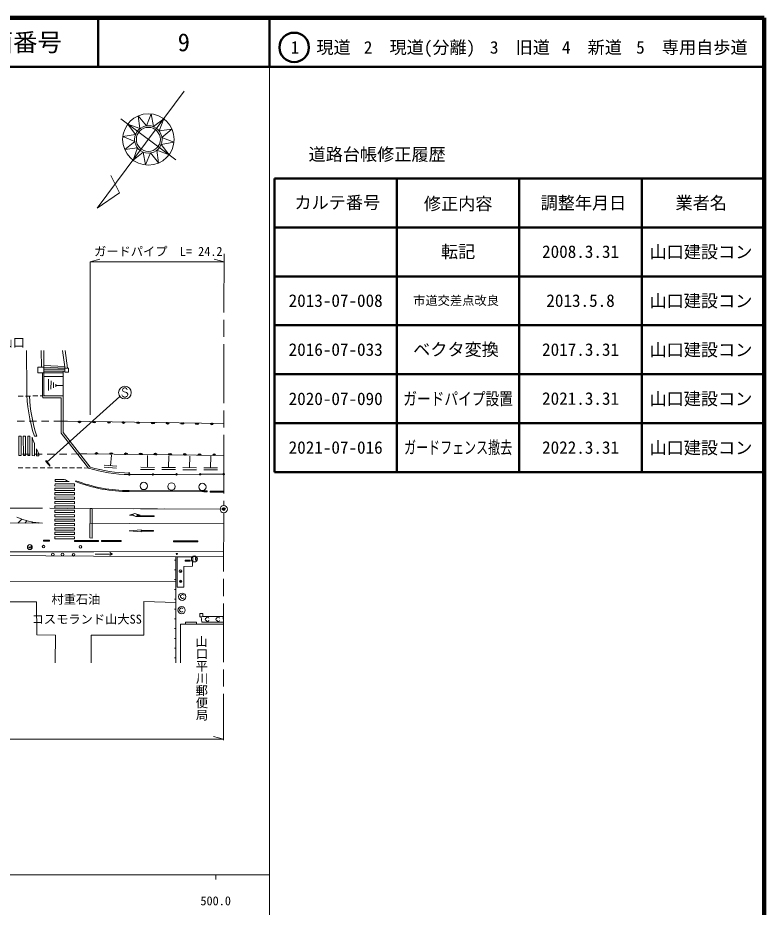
# Model space of a CAD drawing. Units: millimetres, scale not verified. Extents: x 40000 to 680000, y 20000 to 380000.
# Drawn here: x 527598 to 680000, y 198357 to 380000 of the extents above; entities that cross this region are included whole.
import ezdxf
from ezdxf.enums import TextEntityAlignment as Align

# ---------------------------------------------------------------- set-up
doc = ezdxf.new("R2010")
doc.units = ezdxf.units.MM
doc.header["$LTSCALE"] = 1000
doc.header["$PDMODE"] = 32
doc.header["$PDSIZE"] = 500
doc.linetypes.add('CHAIN', pattern=[18.5, 12, -1.5, 3.5, -1.5])
for name, color, linetype, lineweight in [('M-BGD', 7, 'Continuous', 13), ('M-BMK', 2, 'CHAIN', 13), ('M-BMK-OTRS', 5, 'Continuous', 13), ('M-BMK-SRVR', 3, 'Continuous', 13), ('M-STR-HTXT', 7, 'Continuous', 13), ('M-STR-STRC', 7, 'Continuous', 13), ('M-TTL', 2, 'Continuous', 140), ('M-TTL-BAND', 7, 'Continuous', 13), ('M-TTL-FRAM', 2, 'Continuous', 50), ('M-TTL-LINE', 7, 'Continuous', 50)]:
    doc.layers.add(name, color=color, linetype=linetype, lineweight=lineweight)
for name, color, linetype in [('M-BMK-HTXT', 7, 'Continuous'), ('M-OTRS', 6, 'Continuous'), ('M-TTL-TXT', 7, 'Continuous')]:
    doc.layers.add(name, color=color, linetype=linetype)
doc.styles.add('ＭＳ ゴシック', font='')
doc.styles.get('ＭＳ ゴシック').set_extended_font_data('MS Gothic')

msp = doc.modelspace()

# ---------------------------------------------------------------- linework, layer by layer
at = {"layer": 'M-BGD'}
for p, q in [((529395, 312047), (529421, 304167)), ((532396, 312047), (532407, 308664)), ((532895, 312047), (532921, 304158)), ((537183, 308719), (536731, 312047)), ((537743, 308458), (537256, 312047)), ((537177, 308761), (532906, 308966)), ((532907, 308665), (531707, 308661)), ((531711, 307461), (531707, 308661)), ((532910, 307465), (531711, 307461)), ((532621, 304157), (532610, 307464)), ((537223, 308459), (532907, 308665)), ((532909, 308261), (537170, 308259)), ((532909, 307861), (537170, 307859)), ((536846, 307460), (532910, 307465)), ((532921, 304158), (532910, 307465)), ((536886, 295337), (536844, 307859)), ((537169, 307659), (537170, 308459)), ((537169, 307659), (537969, 307658)), ((537170, 308459), (537970, 308458)), ((537969, 307658), (537970, 308458)), ((536848, 306760), (532913, 306765)), ((533874, 303908), (533883, 306199)), ((534375, 304167), (534382, 305889)), ((534876, 304409), (534880, 305506)), ((535377, 304619), (535379, 305144)), ((535378, 304881), (536854, 304874)), ((528669, 302754), (527669, 302751)), ((530169, 302759), (529169, 302756)), ((529959, 302759), (529458, 302757)), ((531669, 302764), (530669, 302761)), ((532962, 302769), (532169, 302766)), ((532662, 302768), (536861, 302782)), ((532686, 302368), (536462, 302380)), ((536861, 302782), (536461, 302780)), ((536486, 295199), (536462, 302380)), ((536861, 302782), (536864, 301882)), ((527443, 297644), (528943, 297644)), ((529943, 297644), (531443, 297644)), ((532443, 297644), (533943, 297644)), ((534943, 297644), (536878, 297644)), ((530977, 294573), (531496, 294571)), ((542034, 288054), (536486, 295199)), ((542382, 288259), (536886, 295337)), ((530082, 290882), (528582, 290877)), ((532582, 290891), (531082, 290886)), ((535082, 290899), (533582, 290894)), ((537582, 290908), (536082, 290903)), ((540317, 290917), (538582, 290911)), ((546529, 288504), (546704, 290652)), ((533286, 289489), (533486, 289488)), ((534138, 288643), (533486, 289488)), ((554093, 288186), (554112, 290576)), ((558394, 288151), (558413, 290532)), ((562684, 288115), (562703, 290487)), ((566965, 288080), (566983, 290444)), ((534137, 288443), (534138, 288643)), ((544269, 287745), (544350, 287744)), ((547762, 288022), (545234, 288227)), ((547793, 288401), (545265, 288606)), ((550363, 286729), (550368, 287203)), ((555495, 287753), (552684, 287775)), ((555499, 288175), (552687, 288197)), ((559791, 287720), (556990, 287742)), ((559794, 288140), (556993, 288162)), ((564076, 287686), (561286, 287708)), ((564080, 288104), (561289, 288126)), ((568352, 287652), (565571, 287674)), ((568355, 288069), (565575, 288091)), ((539377, 285280), (539449, 285467)), ((550513, 286730), (555036, 286745)), ((555336, 286746), (559859, 286761)), ((560159, 286762), (564682, 286778)), ((564982, 286779), (569504, 286794)), ((565194, 283372), (550350, 283429)), ((566262, 283369), (565194, 283372)), ((566262, 283369), (566261, 283169)), ((565568, 283171), (550350, 283229)), ((565568, 283171), (566261, 283169)), ((566888, 283354), (566888, 283154)), ((569650, 283350), (566888, 283354)), ((566888, 283154), (569650, 283150)), ((532877, 273296), (532876, 273095)), ((532876, 273096), (534076, 273091)), ((534077, 273291), (532877, 273296)), ((534077, 273291), (534076, 273091)), ((539177, 273272), (539176, 273072)), ((539176, 273072), (544076, 273053)), ((544077, 273253), (539177, 273272)), ((544076, 273053), (544077, 273253)), ((544676, 273051), (544677, 273251)), ((544676, 273051), (548676, 273035)), ((548677, 273235), (544677, 273251)), ((548677, 273235), (548676, 273035)), ((559377, 273194), (559376, 272994)), ((559376, 272995), (564376, 272976)), ((564377, 273175), (559377, 273194)), ((564377, 273176), (564376, 272976)), ((543103, 270963), (519283, 270929)), ((530304, 271899), (529696, 271901)), ((530053, 271753), (529962, 271687)), ((530158, 271898), (530053, 271753)), ((530306, 272201), (530303, 271597)), ((569635, 271001), (543103, 270963)), ((546924, 270492), (546361, 270816)), ((543059, 270045), (519274, 270193)), ((559858, 269941), (543059, 270045)), ((546924, 270492), (543424, 270487)), ((546924, 270492), (546362, 270166)), ((559859, 269259), (559609, 269259)), ((569634, 269962), (559858, 269941)), ((559878, 248287), (559858, 269941)), ((559859, 268259), (559858, 269941)), ((560116, 263717), (560117, 269910)), ((560117, 269910), (563316, 269907)), ((561794, 269227), (561793, 269027)), ((562773, 269023), (561793, 269027)), ((562774, 269223), (561794, 269227)), ((562774, 269223), (562773, 269023)), ((563316, 269907), (563301, 268033)), ((563884, 269216), (563887, 269766)), ((564134, 269215), (563884, 269216)), ((563887, 269766), (564137, 269765)), ((564137, 269765), (564134, 269215)), ((559860, 267259), (559610, 267259)), ((559861, 266259), (559859, 268259)), ((561527, 267919), (561518, 263745)), ((563301, 268033), (561527, 267919)), ((559862, 265259), (559612, 265259)), ((559863, 264259), (559861, 266259)), ((519212, 264885), (559863, 264953)), ((559865, 262259), (559863, 264259)), ((560116, 263717), (561518, 263745)), ((559864, 263259), (559614, 263259)), ((559867, 260259), (559865, 262259)), ((531394, 260711), (519165, 260754)), ((531394, 260711), (531490, 253968)), ((553301, 253904), (553337, 260809)), ((553337, 260809), (559866, 260617)), ((559866, 261259), (559616, 261259)), ((559869, 258259), (559867, 260259)), ((559868, 259259), (559618, 259259)), ((559870, 256259), (559869, 258259)), ((565383, 258373), (564734, 258345)), ((564734, 258345), (564763, 257675)), ((565412, 257703), (565383, 258373)), ((559870, 257259), (559619, 257259)), ((559872, 254259), (559870, 256259)), ((560821, 256188), (569617, 256194)), ((560821, 256188), (560823, 248287)), ((561838, 256547), (564067, 256544)), ((561838, 256547), (561838, 256189)), ((564069, 256543), (564069, 256190)), ((564763, 257675), (565412, 257703)), ((565054, 257683), (564763, 257675)), ((565414, 257703), (565054, 257683)), ((565054, 257683), (565149, 256537)), ((565149, 256537), (569591, 256592)), ((569535, 257740), (565414, 257703)), ((569591, 256592), (569535, 257740)), ((559871, 255259), (559621, 255259)), ((535290, 253941), (531490, 253968)), ((535290, 253941), (535250, 248287)), ((542571, 253891), (553301, 253904)), ((542571, 253891), (542578, 248287)), ((559873, 253259), (559623, 253259)), ((559874, 252259), (559872, 254259)), ((559875, 251259), (559625, 251259)), ((559876, 250259), (559874, 252259)), ((559877, 249259), (559627, 249259)), ((559878, 248287), (559876, 250259))]:
    msp.add_line(p, q, dxfattribs=at)
for points in [[(536878, 297644), (537728, 297644), (569667, 297148)], [(569659, 290616), (541711, 290917), (540317, 290917)]]:
    msp.add_lwpolyline(points, dxfattribs=at)
for centre, radius in [((550363, 286729), 150), ((550363, 286729), 120), ((550363, 286729), 100), ((555186, 286745), 150), ((555186, 286745), 120), ((555186, 286745), 100), ((560009, 286762), 150), ((560009, 286762), 120), ((560009, 286762), 100), ((564832, 286778), 150), ((564832, 286778), 120), ((564832, 286778), 100), ((569654, 286794), 150), ((569654, 286794), 120), ((569654, 286794), 100), ((553316, 284383), 750), ((558990, 284258), 750), ((565288, 284183), 750), ((530055, 271901), 500), ((532872, 271993), 270), ((534738, 270382), 270), ((536744, 270393), 270), ((540372, 271963), 270), ((538999, 270346), 270), ((560074, 270503), 125), ((563660, 269492), 625), ((560826, 266982), 250), ((560850, 264929), 250), ((561148, 261766), 740), ((561046, 259011), 750)]:
    msp.add_circle(centre, radius, dxfattribs=at)
for centre, radius, start, end in [((544635, 309730), 7520, 187.72616, 189.73471), ((560421, 304270), 31000, 180.19049, 198.22937), ((560421, 304270), 27800, 180.19049, 183.92456), ((560425, 304270), 27504, 180.19056, 183.13016), ((561090, 304341), 31171, 182.9094, 198.26572), ((540200, 297660), 354, 187.90828, 350.31346), ((540200, 297660), 283, 190.13232, 348.08942), ((540200, 297660), 212, 193.87865, 344.34309), ((540200, 297660), 142, 201.59038, 336.63136), ((540200, 297660), 100, 211.90804, 326.3137), ((543200, 297613), 354, 187.90828, 350.31346), ((543200, 297613), 283, 190.13232, 348.08942), ((543200, 297613), 212, 193.87865, 344.34309), ((543200, 297613), 142, 201.59038, 336.63136), ((543200, 297613), 100, 211.90804, 326.3137), ((546199, 297567), 354, 187.90828, 350.31346), ((546199, 297567), 283, 190.13232, 348.08942), ((546199, 297567), 212, 193.87865, 344.34309), ((546199, 297567), 142, 201.59038, 336.63136), ((546199, 297567), 100, 211.90804, 326.3137), ((549199, 297520), 354, 187.90828, 350.31346), ((549199, 297520), 283, 190.13232, 348.08942), ((549199, 297520), 212, 193.87865, 344.34309), ((549199, 297520), 142, 201.59038, 336.63136), ((549199, 297520), 100, 211.90804, 326.3137), ((552199, 297473), 354, 187.90828, 350.31346), ((552199, 297473), 283, 190.13232, 348.08942), ((552199, 297473), 212, 193.87865, 344.34309), ((552199, 297473), 142, 201.59038, 336.63136), ((552199, 297473), 100, 211.90804, 326.3137), ((555198, 297427), 354, 187.90828, 350.31346), ((555198, 297427), 283, 190.13232, 348.08942), ((555198, 297427), 212, 193.87865, 344.34309), ((555198, 297427), 142, 201.59038, 336.63136), ((555198, 297427), 100, 211.90804, 326.3137), ((558198, 297380), 354, 187.90828, 350.31346), ((558198, 297380), 283, 190.13232, 348.08942), ((558198, 297380), 212, 193.87865, 344.34309), ((558198, 297380), 142, 201.59038, 336.63136), ((558198, 297380), 100, 211.90804, 326.3137), ((561197, 297334), 354, 187.90828, 350.31346), ((561197, 297334), 283, 190.13232, 348.08942), ((561197, 297334), 212, 193.87865, 344.34309), ((561197, 297334), 142, 201.59038, 336.63136), ((561197, 297334), 100, 211.90804, 326.3137), ((564197, 297287), 354, 187.90828, 350.31346), ((564197, 297287), 283, 190.13232, 348.08942), ((564197, 297287), 212, 193.87865, 344.34309), ((564197, 297287), 142, 201.59038, 336.63136), ((564197, 297287), 100, 211.90804, 326.3137), ((567197, 297241), 354, 187.90828, 350.31346), ((567197, 297241), 283, 190.13232, 348.08942), ((567197, 297241), 212, 193.87865, 344.34309), ((567197, 297241), 142, 201.59038, 336.63136), ((567197, 297241), 100, 211.90804, 326.3137), ((543685, 290842), 354, 8.17979, 170.58497), ((543685, 290842), 283, 10.40383, 168.36093), ((543685, 290842), 212, 14.15016, 164.61461), ((543685, 290842), 142, 21.86189, 156.90288), ((543685, 290842), 100, 32.17955, 146.58522), ((546685, 290809), 354, 8.17979, 170.58497), ((546685, 290809), 283, 10.40383, 168.36093), ((546685, 290809), 212, 14.15016, 164.61461), ((546685, 290809), 142, 21.86189, 156.90288), ((546685, 290809), 100, 32.17955, 146.58522), ((549685, 290777), 354, 8.17979, 170.58497), ((549685, 290777), 283, 10.40383, 168.36093), ((549685, 290777), 212, 14.15016, 164.61461), ((549685, 290777), 142, 21.86189, 156.90288), ((549685, 290777), 100, 32.17955, 146.58522), ((552685, 290745), 354, 8.17979, 170.58497), ((552685, 290745), 283, 10.40383, 168.36093), ((552685, 290745), 212, 14.15016, 164.61461), ((552685, 290745), 142, 21.86189, 156.90288), ((552685, 290745), 100, 32.17955, 146.58522), ((555685, 290712), 354, 8.17979, 170.58497), ((555685, 290712), 283, 10.40383, 168.36093), ((555685, 290712), 212, 14.15016, 164.61461), ((555685, 290712), 142, 21.86189, 156.90288), ((555685, 290712), 100, 32.17955, 146.58522), ((558684, 290680), 354, 8.17979, 170.58497), ((558684, 290680), 283, 10.40383, 168.36093), ((558684, 290680), 212, 14.15016, 164.61461), ((558684, 290680), 142, 21.86189, 156.90288), ((558684, 290680), 100, 32.17955, 146.58522), ((561684, 290648), 354, 8.17979, 170.58497), ((561684, 290648), 283, 10.40383, 168.36093), ((561684, 290648), 212, 14.15016, 164.61461), ((561684, 290648), 142, 21.86189, 156.90288), ((561684, 290648), 100, 32.17955, 146.58522), ((564684, 290615), 354, 8.17979, 170.58497), ((564684, 290615), 283, 10.40383, 168.36093), ((564684, 290615), 212, 14.15016, 164.61461), ((564684, 290615), 142, 21.86189, 156.90288), ((564684, 290615), 100, 32.17955, 146.58522), ((567684, 290583), 354, 8.17979, 170.58497), ((567684, 290583), 283, 10.40383, 168.36093), ((567684, 290583), 212, 14.15016, 164.61461), ((567684, 290583), 142, 21.86189, 156.90288), ((567684, 290583), 100, 32.17955, 146.58522), ((541451, 295263), 10000, 215.26733, 222.99719), ((550468, 314229), 27500, 252.14077, 269.78165), ((550468, 314229), 27200, 252.70543, 269.7863), ((550468, 314229), 31000, 249.03792, 269.78165), ((550468, 314229), 30800, 249.03792, 269.78165), ((561053, 261817), 266, 98.51226, 259.38356), ((561260, 261651), 273, 200.33866, 348.73356), ((561265, 261984), 269, 10.52856, 159.06976), ((560810, 259059), 266, 98.51226, 259.38356), ((561016, 258892), 273, 200.33866, 348.73356), ((561021, 259226), 269, 10.52856, 159.06976), ((566141, 257171), 266, 98.51226, 259.38356), ((566348, 257005), 273, 200.33866, 348.73356), ((566353, 257338), 269, 10.52856, 159.06976), ((568298, 257161), 266, 98.51226, 259.38356), ((568504, 256994), 273, 200.33866, 348.73356), ((568509, 257328), 269, 10.52856, 159.06976)]:
    msp.add_arc(centre, radius, start, end, dxfattribs=at)
for p in [(560826, 266982), (560850, 264929)]:
    msp.add_point(p, dxfattribs=at)
at = {"layer": 'M-BMK'}
for p, q in [((569709, 331827), (569647, 280406)), ((569646, 279656), (470652, 280117)), ((569645, 278906), (569589, 232506))]:
    msp.add_line(p, q, dxfattribs=at)
at = {"layer": 'M-BMK-OTRS'}
for p, q in [((528275, 294583), (527825, 294585)), ((527825, 294585), (527839, 290585)), ((528275, 294583), (528289, 290583)), ((529175, 294580), (528725, 294582)), ((528725, 294582), (528739, 290581)), ((529175, 294580), (529189, 290580)), ((530075, 294576), (529625, 294578)), ((529625, 294578), (529639, 290578)), ((530075, 294576), (530089, 290576)), ((530539, 290575), (530526, 294344)), ((530989, 290573), (530980, 293068)), ((531439, 290571), (531434, 291942)), ((531889, 290569), (531888, 290926)), ((528289, 290583), (527839, 290585)), ((529189, 290580), (528739, 290581)), ((530089, 290576), (529639, 290578)), ((530989, 290573), (530539, 290575)), ((531889, 290569), (531439, 290571)), ((535198, 285285), (535199, 285735)), ((538064, 285274), (535198, 285285)), ((537054, 285727), (535199, 285735)), ((535191, 283485), (535193, 283935)), ((539191, 283469), (535191, 283485)), ((539193, 283919), (535193, 283935)), ((535194, 284385), (535196, 284835)), ((539194, 284369), (535194, 284385)), ((539196, 284819), (535196, 284835)), ((539191, 283469), (539193, 283919)), ((539194, 284369), (539196, 284819)), ((535184, 281685), (535186, 282135)), ((539184, 281669), (535184, 281685)), ((539186, 282119), (535186, 282135)), ((535187, 282585), (535189, 283035)), ((539187, 282569), (535187, 282585)), ((539189, 283019), (535189, 283035)), ((539184, 281669), (539186, 282119)), ((539187, 282569), (539189, 283019)), ((535177, 279885), (535179, 280335)), ((539177, 279869), (535177, 279885)), ((539179, 280319), (535179, 280335)), ((535181, 280785), (535182, 281235)), ((539181, 280769), (535181, 280785)), ((539182, 281219), (535182, 281235)), ((539177, 279869), (539179, 280319)), ((539181, 280769), (539182, 281219)), ((542356, 279759), (542334, 273760)), ((542806, 279758), (542356, 279759)), ((542356, 279759), (568896, 279658)), ((542806, 279758), (542784, 273758)), ((527425, 278037), (527946, 277807)), ((535170, 278085), (535172, 278535)), ((539170, 278069), (535170, 278085)), ((539172, 278519), (535172, 278535)), ((535174, 278985), (535175, 279435)), ((539174, 278969), (535174, 278985)), ((539175, 279419), (535175, 279435)), ((539170, 278069), (539172, 278519)), ((539174, 278969), (539175, 279419)), ((551517, 278748), (550416, 278452)), ((550416, 278452), (551216, 278449)), ((552616, 278443), (551517, 278748)), ((551816, 278446), (552616, 278443)), ((551929, 278146), (555415, 278132)), ((555415, 278282), (552172, 278295)), ((555415, 278132), (555415, 278282)), ((532670, 276796), (521247, 276840)), ((528440, 277635), (527614, 276816)), ((528440, 277635), (527614, 276816)), ((527946, 277807), (528421, 277617)), ((528421, 277617), (529491, 277269)), ((529528, 277306), (529028, 276810)), ((529528, 277306), (529028, 276810)), ((529491, 277269), (530644, 277005)), ((530443, 276805), (530668, 277028)), ((530443, 276805), (530668, 277028)), ((530644, 277005), (531906, 276845)), ((531857, 276799), (531930, 276872)), ((531857, 276799), (531930, 276872)), ((531906, 276845), (532670, 276796)), ((535163, 276285), (535165, 276735)), ((539163, 276269), (535163, 276285)), ((539165, 276719), (535165, 276735)), ((535167, 277185), (535169, 277635)), ((539167, 277169), (535167, 277185)), ((539169, 277619), (535169, 277635)), ((539163, 276269), (539165, 276719)), ((539167, 277169), (539169, 277619)), ((550325, 276729), (542345, 276761)), ((569642, 276655), (550325, 276729)), ((535157, 274485), (535158, 274935)), ((539157, 274469), (535157, 274485)), ((539158, 274919), (535158, 274935)), ((535160, 275385), (535162, 275835)), ((539160, 275369), (535160, 275385)), ((539162, 275819), (535162, 275835)), ((539157, 274469), (539158, 274919)), ((539160, 275369), (539162, 275819)), ((550319, 275227), (552820, 275442)), ((552818, 274992), (550319, 275227)), ((552819, 275142), (552818, 274992)), ((552820, 275442), (552819, 275292)), ((552819, 275292), (555319, 275282)), ((555319, 275132), (552819, 275142)), ((555319, 275282), (555319, 275132)), ((535153, 273585), (535155, 274035)), ((539153, 273569), (535153, 273585)), ((539155, 274019), (535155, 274035)), ((539153, 273569), (539155, 274019)), ((542784, 273758), (542334, 273760))]:
    msp.add_line(p, q, dxfattribs=at)
for centre, radius, start, end in [((560421, 304270), 31500, 198.36813, 200.83139), ((560421, 304270), 31500, 203.04081, 205.06425), ((550468, 314229), 31500, 244.79697, 246.81124), ((551933, 279146), 1000, 224.19947, 269.77241), ((552174, 278795), 500, 224.19947, 269.77278)]:
    msp.add_arc(centre, radius, start, end, dxfattribs=at)
at = {"layer": 'M-BMK-SRVR'}
for p, q in [((561552, 365009), (543835, 341110)), ((552168, 359984), (553845, 357938)), ((552516, 357361), (552168, 359984)), ((553845, 357938), (554856, 360384)), ((554856, 360384), (555285, 357772)), ((559880, 350999), (548633, 359337)), ((550039, 358295), (552516, 357361)), ((551652, 356196), (550039, 358295)), ((555285, 357772), (557383, 359385)), ((557383, 359385), (556450, 356909)), ((549041, 355767), (551652, 356196)), ((556450, 356909), (559073, 357257)), ((559073, 357257), (557026, 355579)), ((551487, 354757), (549041, 355767)), ((549440, 353079), (551487, 354757)), ((559472, 354569), (556861, 354139)), ((557026, 355579), (559472, 354569)), ((552064, 353427), (549440, 353079)), ((551130, 350950), (552064, 353427)), ((553228, 352564), (551130, 350950)), ((553658, 349952), (553228, 352564)), ((554668, 352398), (553658, 349952)), ((556346, 350351), (554668, 352398)), ((555998, 352975), (556346, 350351)), ((558474, 352041), (555998, 352975)), ((556861, 354139), (558474, 352041)), ((548367, 344285), (546598, 347775)), ((543835, 341110), (548367, 344285))]:
    msp.add_line(p, q, dxfattribs=at)
for centre, radius in [((554257, 355168), 5250), ((554257, 355168), 2800), ((554257, 355168), 2450), ((569646, 279656), 750)]:
    msp.add_circle(centre, radius, dxfattribs=at)
msp.add_point((569646, 279656), dxfattribs=at)
at = {"layer": 'M-OTRS'}
msp.add_point((569657, 279655), dxfattribs=at)
at = {"layer": 'M-STR-HTXT'}
for p, q in [((542382, 330192), (544382, 330728)), ((569707, 330192), (567707, 330728)), ((542382, 330192), (542382, 298928)), ((542382, 330192), (569707, 330192)), ((422807, 232706), (569589, 232706)), ((569589, 232706), (567589, 233242))]:
    msp.add_line(p, q, dxfattribs=at)
at = {"layer": 'M-STR-STRC'}
for p, q in [((549109, 304290), (548991, 304053)), ((548991, 304053), (548991, 303935)), ((548991, 303935), (549109, 303699)), ((549346, 304408), (549109, 304290)), ((549109, 303699), (549819, 303462)), ((549582, 304408), (549346, 304408)), ((549819, 304290), (549582, 304408)), ((549937, 304053), (549819, 304290)), ((549819, 303462), (549937, 303344)), ((549937, 303344), (550055, 303108)), ((533538, 289279), (548409, 302626)), ((548991, 302753), (548873, 302990)), ((549109, 302635), (548991, 302753)), ((549346, 302517), (549109, 302635)), ((549582, 302517), (549346, 302517)), ((549819, 302635), (549582, 302517)), ((549937, 302753), (549819, 302635)), ((550055, 302990), (549937, 302753)), ((550055, 303108), (550055, 302990)), ((528653, 288100), (527653, 288104)), ((530153, 288095), (529153, 288098)), ((531653, 288090), (530653, 288093)), ((533153, 288085), (532153, 288088)), ((534653, 288079), (533653, 288083)), ((536153, 288074), (535153, 288078)), ((537653, 288069), (536653, 288073)), ((539153, 288064), (538153, 288067)), ((540653, 288059), (539653, 288062)), ((542034, 288054), (541153, 288057))]:
    msp.add_line(p, q, dxfattribs=at)
msp.add_circle((549464, 303462), 1300, dxfattribs=at)
at = {"layer": 'M-TTL'}
for p, q in [((680000, 380000), (40000, 380000)), ((680000, 20000), (680000, 380000))]:
    msp.add_line(p, q, dxfattribs=at)
at = {"layer": 'M-TTL-BAND'}
for p, q in [((579000, 20000), (579000, 370000)), ((40000, 205000), (579000, 205000)), ((568000, 205000), (568000, 204000))]:
    msp.add_line(p, q, dxfattribs=at)
at = {"layer": 'M-TTL-FRAM'}
for p, q in [((580000, 347197), (580000, 287197)), ((580000, 347197), (680000, 347197)), ((580000, 287197), (680000, 287197))]:
    msp.add_line(p, q, dxfattribs=at)
at = {"layer": 'M-TTL-LINE'}
for p, q in [((543997, 380000), (543997, 370000)), ((579000, 380000), (579000, 370000)), ((40000, 370000), (680000, 370000)), ((605000, 347197), (605000, 287197)), ((630000, 347197), (630000, 287197)), ((655000, 347197), (655000, 287197)), ((580000, 337197), (680000, 337197)), ((580000, 327197), (680000, 327197)), ((580000, 317197), (680000, 317197)), ((580000, 307197), (680000, 307197)), ((580000, 297197), (680000, 297197))]:
    msp.add_line(p, q, dxfattribs=at)
msp.add_circle((584031, 373958), 3000, dxfattribs=at)

# ---------------------------------------------------------------- texts
at = {"layer": 'M-BMK-HTXT', "style": 'ＭＳ ゴシック'}
for s, p in [('至 山口', (524685, 313677)), ('村重石油', (539461, 261231)), ('コスモランド山大SS', (541668, 257182)), ('山', (565118, 252590)), ('口', (565196, 250090)), ('平', (565157, 247590)), ('川', (565216, 245090)), ('郵', (565157, 242590)), ('便', (565196, 240090)), ('局', (565216, 237590))]:
    msp.add_text(s, height=1833, dxfattribs=at).set_placement(p, align=Align.MIDDLE_CENTER)
at = {"layer": 'M-STR-HTXT', "style": 'ＭＳ ゴシック'}
msp.add_text('ガードパイプ\u3000L= 24.2', height=1833, dxfattribs=at).set_placement((556286, 332294), align=Align.MIDDLE_CENTER)
at = {"layer": 'M-TTL-BAND', "style": 'ＭＳ ゴシック'}
msp.add_text('500.0', height=1833, dxfattribs=at).set_placement((568000, 198195), align=Align.BOTTOM_CENTER)
at = {"layer": 'M-TTL-TXT', "style": 'ＭＳ ゴシック'}
for s, height, p in [('図面番号', 3666, (526622, 375000)), ('9', 3666, (561497, 375000)), ('1\u3000現道', 2566, (589448, 373958)), ('2\u3000現道(分離)', 2566, (609619, 373958)), ('3\u3000旧道', 2566, (630121, 373958)), ('4\u3000新道', 2566, (644824, 373958)), ('5\u3000専用自歩道', 2566, (665228, 373958)), ('道路台帳修正履歴', 2566, (600968, 352113)), ('カルテ番号', 2566, (592839, 342277)), ('修正内容', 2566, (617509, 342023)), ('調整年月日', 2566, (643089, 342197)), ('業者名', 2566, (667134, 342197)), ('転記', 2566, (617500, 332245)), ('2008.3.31', 2566, (642500, 332245)), ('山口建設コン', 2566, (667077, 332189)), ('2013-07-008', 2566, (592500, 322245)), ('市道交差点改良', 1833, (617077, 322265)), ('2013.5.8', 2566, (642500, 322245)), ('山口建設コン', 2566, (667077, 322189)), ('2016-07-033', 2566, (592500, 312245)), ('ベクタ変換', 2566, (617077, 312265)), ('2017.3.31', 2566, (642500, 312245)), ('山口建設コン', 2566, (667077, 312189)), ('2020-07-090', 2566, (592500, 302197)), ('2021.3.31', 2566, (642500, 302245)), ('山口建設コン', 2566, (667077, 302189)), ('2021-07-016', 2566, (592500, 292245)), ('2022.3.31', 2566, (642500, 292245)), ('山口建設コン', 2566, (667077, 292189))]:
    msp.add_text(s, height=height, dxfattribs=at).set_placement(p, align=Align.MIDDLE_CENTER)
for s, width, p in [('ガードパイプ設置', 0.8, (617500, 302197)), ('ガードフェンス撤去', 0.7, (617500, 292245))]:
    msp.add_text(s, height=2566, dxfattribs=dict(at, width=width)).set_placement(p, align=Align.MIDDLE_CENTER)

doc.saveas('drawing.dxf')
